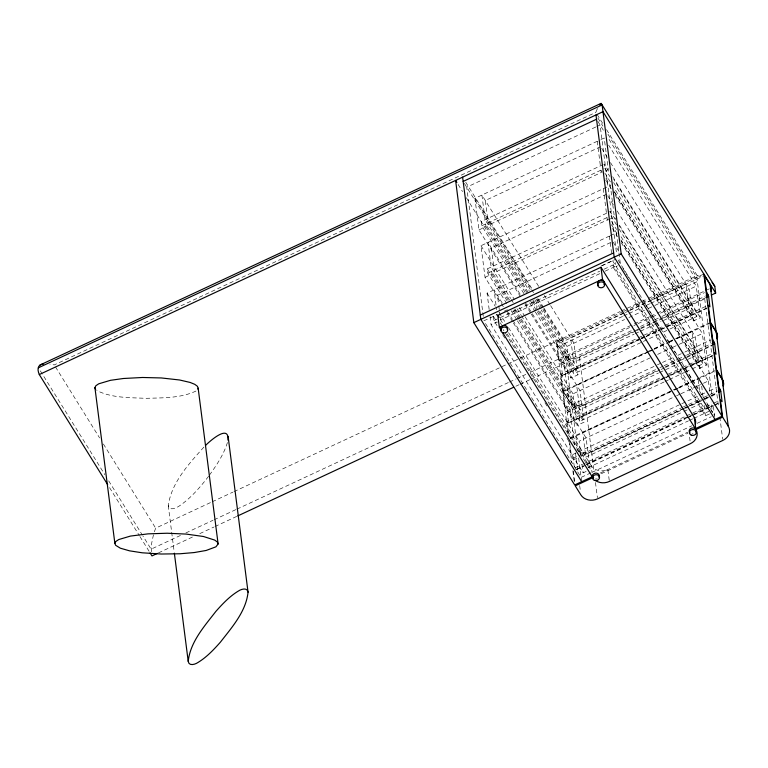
<?xml version="1.0" encoding="UTF-8"?>
<svg xmlns="http://www.w3.org/2000/svg" width="768" height="768" viewBox="0 0 768 768"><rect width="100%" height="100%" fill="white"/><g stroke="black" fill="none" stroke-linecap="round" stroke-linejoin="round"><path stroke-width="0.58" stroke-dasharray="3.84 2.88" d="M153.466 534.73L151.19 545.501L151.546 552.528M227.434 442.531C223.709 454.608 216.547 465.283 209.213 475.45M154.358 531.83L155.664 528.154L211.123 502.282M640.531 339.197L562.522 375.571L561.245 364.982L559.171 360.403L557.107 344.314L624.298 312.989M596.995 109.488L595.824 112.368L54.24 364.925L49.843 364.128M597.11 109.229L597.466 108.461M562.541 375.562L560.909 373.949L637.661 338.15M665.03 378.01L568.57 422.986L567.302 412.31L565.248 407.808L563.184 391.728L648.787 351.802M208.589 476.294C200.362 486.998 191.424 497.453 180.317 505.286C177.254 507.552 169.536 511.766 168.259 505.613C171.504 482.419 189.005 463.699 204.125 446.842M568.541 422.986L566.976 421.354L661.133 377.443M195.984 391.046C180.518 398.352 162.634 397.776 145.891 398.323C129.446 397.546 111.744 398.102 96.73 390.49M595.757 127.008L466.723 187.181L483.542 318.461M596.842 126.509L600.096 124.992L616.608 253.901M520.57 296.88L478.973 229.92L474.922 198.317L600.24 139.882M601.238 139.411L604.234 138.01L608.285 169.622L603.283 171.946M600.614 146.717L485.299 200.496L488.448 225.101L601.613 172.33M603.293 164.534L481.2 221.462L481.757 225.754L524.611 294.739M481.757 225.754L603.84 168.816M478.973 229.92L485.971 226.656L485.626 223.949L528.48 292.934M503.318 306.749L485.04 277.325L480.989 245.722L610.31 185.424L614.362 217.027L615.619 219.053M606.691 194.122L491.376 247.901L494.525 272.506L607.69 219.734M506.736 303.59L487.824 273.158L487.277 268.867L610.33 211.488L615.37 219.6M487.824 273.158L607.642 217.286M485.04 277.325L492.038 274.061L491.693 271.354L510.605 301.786M608.362 219.821L614.362 217.027M489.168 309.523L487.066 293.136L609.379 236.093L610.646 238.118M610.378 235.622L616.378 232.829L620.429 264.432M610.608 242.534L497.443 295.306L498.643 304.685M497.05 325.642L493.901 320.563L493.354 316.282L497.664 314.266M504.144 311.242L507.379 309.734M601.286 265.939L615.322 259.402M483.84 320.822L496.858 314.755M602.035 265.709L613.958 260.15M493.901 320.563L497.77 318.758M500.371 317.549L599.683 271.238M604.003 269.222L615.984 263.635M599.75 273.677L500.602 319.91L499.853 314.054M605.136 271.162L615.917 266.141L615.466 262.627M586.138 471.446L583.142 472.848L491.117 324.739L497.117 321.936M709.459 413.942L705.456 415.805L613.43 267.696L617.434 265.834M212.208 501.782L232.877 492.144M233.962 491.635L506.928 364.339M508.013 363.84L620.026 311.597M621.11 311.098L640.694 301.968M641.779 301.459L647.213 298.925M648.298 298.416L697.238 275.597L702.739 277.248M623.098 311.654L556.464 342.73L568.454 436.358M624.182 311.155L650.208 299.021M651.293 298.512L702.826 274.474M623.376 313.094L570.566 337.718L573.715 362.333L634.07 334.186M629.846 310.08L650.323 300.528M651.398 300.029L685.882 283.949L689.04 308.554L662.093 321.12M625.382 312.48L628.627 310.963M629.712 310.464L704.477 275.597M622.56 316.454L564.01 343.757L542.582 309.264M623.645 315.946L627.984 313.92M629.069 313.421L642.077 307.354M646.416 305.328L649.67 303.811M650.755 303.302L697.382 281.558L607.872 137.51M539.827 311.194L577.651 372.058L577.997 374.765L570.998 378.029L566.947 346.426L624.605 319.546M628.915 317.53L647.232 308.986M648.307 308.486L653.702 305.971M654.778 305.472L696.259 286.128L608.65 145.114M180.432 535.469L151.114 549.149L142.877 535.901M185.866 532.934L213.014 520.272M214.099 519.773L235.824 509.635M236.909 509.136L508.435 382.512M509.52 382.003L516.038 378.97M517.123 378.461L525.811 374.41M530.16 372.384L633.341 324.269M634.426 323.76L649.632 316.666M650.717 316.166L656.141 313.632M657.235 313.123L709.363 288.816M559.171 360.403L632.861 326.035M633.878 325.565L636.95 324.134M637.978 323.654L651.274 317.453M652.301 316.973L656.39 315.062M660.49 313.152L704.496 292.637M560.746 363.638L634.435 329.27M640.57 326.41L652.858 320.678M654.902 319.728L661.037 316.867M662.064 316.387L705.043 296.342M158.496 552.874L193.248 536.669M199.766 533.635L213.888 527.05M214.973 526.541L236.698 516.413M515.818 386.246L519.082 384.73M520.166 384.221L529.939 379.661M531.024 379.152L653.376 322.157M653.75 321.917L705.888 297.61M557.107 344.314L562.742 353.386A12.432 10.397 -7.3 0 0 579.437 357.302L635.587 331.114M636.662 330.605L639.907 329.098M640.982 328.598L662.582 318.518M663.658 318.019L704.698 298.886A12.432 10.397 -7.3 0 0 705.667 298.387M635.146 333.686L639.456 331.67M640.541 331.171L653.472 325.142M654.547 324.634L661.018 321.619M638.688 337.67L641.76 336.24M643.805 335.29L657.11 329.088M658.128 328.608L664.272 325.747M665.29 325.267L706.234 306.173M659.059 334.099L573.782 373.862L573.235 369.571L640.685 338.122M641.232 337.862L696.288 312.192L613.709 179.299M562.253 375.418L640.349 339.014M641.059 338.669L645.466 336.624M646.176 336.288L659.789 329.942M660.816 329.462L706.867 307.987M641.616 338.688L644.87 337.171M645.955 336.662L660.038 330.096M661.123 329.597L706.637 308.371M663.37 332.083L668.765 329.568M669.85 329.059L696.835 316.483L696.288 312.192M615.149 195.197L693.312 320.995L700.31 317.731L696.259 286.128M579.437 357.302L585.418 404.026A12.432 10.397 -7.3 0 1 568.733 400.118L563.098 391.046L649.786 350.621M654.115 348.595L664.954 343.546M669.293 341.53L674.707 338.995M675.792 338.496L710.467 322.32M647.77 351.955L576.643 385.133L579.792 409.738L658.464 373.046M648.845 351.456L653.155 349.45M654.24 348.941L665.011 343.92M669.322 341.904L674.717 339.398M675.792 338.89L691.958 331.354L695.107 355.958L686.486 359.981M649.872 351.302L653.126 349.786M654.211 349.277L668.294 342.71M669.379 342.202L672.624 340.685M676.963 338.669L710.554 323.002M521.318 319.037L583.718 419.462L584.074 422.179L577.066 425.443L573.024 393.83L650.074 357.907M657.619 354.384L671.626 347.856M672.701 347.347L678.096 344.832M679.171 344.333L702.336 333.533L614.093 191.51M565.248 407.808L656.323 365.338M657.35 364.858L661.44 362.947M662.467 362.467L673.728 357.216M677.818 355.315L683.962 352.445M684.979 351.974L710.563 340.042M566.822 411.043L658.925 368.093M659.952 367.613L663.024 366.182M664.042 365.702L677.347 359.501M678.374 359.021L685.536 355.68M686.554 355.2L711.12 343.747M567.341 412.522L659.443 369.562M665.328 366.768L686.054 357.158M686.928 356.688L711.638 345.226M563.184 391.728L568.819 400.79A12.432 10.397 -7.3 0 0 585.504 404.707L660.019 369.955M661.094 369.456L664.339 367.949M665.414 367.44L679.45 360.893M680.534 360.394L710.765 346.291A12.432 10.397 -7.3 0 0 711.744 345.792M659.539 372.547L677.866 364.003M678.941 363.504L685.411 360.48M668.294 374.102L681.6 367.901M682.627 367.421L686.717 365.52M688.762 364.56L712.301 353.587M664.051 382.003L579.85 421.267L579.302 416.986L684.01 368.15M685.085 367.651L702.355 359.597L619.152 225.686M568.368 422.87L664.838 377.827M665.549 377.491L691.142 365.558M692.16 365.078L712.627 355.536M666.115 377.501L669.36 375.984M670.445 375.485L682.368 369.926M683.453 369.418L688.867 366.893M689.952 366.384L712.704 355.776M665.126 381.504L668.362 379.997M669.446 379.488L684.557 372.442M685.632 371.942L691.037 369.427M692.112 368.918L702.902 363.888L702.355 359.597M621.226 242.611L699.389 368.4L706.387 365.136L702.336 333.533M570.259 437.952L672.115 390.451M673.2 389.942L699.206 377.818M700.282 377.309L714.374 370.742M670.013 391.824L582.71 432.538L585.869 457.142L682.858 411.907M674.323 389.818L677.549 388.31M678.634 387.811L698.026 378.758M570.346 438.624L673.286 390.624M674.362 390.115L677.616 388.598M678.701 388.09L715.546 370.915M581.04 456.461L579.091 441.245L675.542 396.259M676.618 395.76L679.853 394.253M680.938 393.754L696.019 386.717M697.094 386.208L701.414 384.202L703.066 397.094M703.411 383.27L708.413 380.938L621.427 240.941M574.282 466.704L573.35 459.638L571.315 455.213L577.459 452.352M578.486 451.872L680.822 404.15M681.84 403.67L700.262 395.078M701.29 394.608L707.434 391.738M709.478 390.787L716.64 387.446M572.89 458.448L580.061 455.107M582.106 454.157L682.397 407.386M683.424 406.906L687.514 404.995M688.541 404.515L699.792 399.274M703.891 397.363L717.197 391.162M576.778 449.818A12.432 10.397 -7.3 0 0 591.494 451.43L683.28 408.634M684.355 408.125L688.675 406.109M689.76 405.61L703.795 399.062M704.88 398.563L710.275 396.038M711.36 395.539L716.755 393.024L710.765 346.291M573.408 459.926L577.507 458.016M582.624 455.626L683.942 408.384M684.96 407.904L688.032 406.474M689.059 405.994L702.355 399.792M704.41 398.842L710.544 395.971M711.571 395.501L716.688 393.11M578.717 451.786A12.432 10.397 -7.3 0 0 591.581 452.112L684.451 408.806M685.526 408.298L703.882 399.744M704.966 399.235L710.362 396.72M711.446 396.211L716.842 393.696L718.493 406.55M683.942 411.408L687.168 409.901M691.478 407.894L701.184 403.363L700.733 399.85M575.098 467.808L582.259 464.467M583.286 463.987L685.622 416.266M686.65 415.786L690.739 413.875M692.794 412.925L705.072 407.194M706.099 406.714L711.216 404.333M713.261 403.373L718.378 400.992M586.349 463.939L690.547 415.344M691.632 414.835L708.432 407.002M575.741 469.622L583.93 465.802M586.685 464.506L688.31 417.12M689.021 416.784L693.427 414.739M694.138 414.394L708.778 407.578M709.488 407.242L712.877 405.667M714.605 404.851L719.011 402.806M576.835 469.382L585.504 465.341M586.579 464.832L685.19 418.848M687.36 417.84L713.366 405.706M714.451 405.206L718.781 403.181M588.086 467.674L688.474 420.854M689.549 420.355L692.784 418.848M693.869 418.339L708.979 411.293M590.89 472.848L581.126 477.398L484.685 322.186M591.974 472.339L691.728 425.827M697.152 423.293L711.245 416.726M600.115 473.098L687.811 432.202M601.248 473.731L687.936 433.306M597.082 114.394L602.755 123.523M606.528 129.6L697.238 275.597M597.869 118.003L602.909 126.115M607.949 134.237L696.826 277.277L712.166 396.979M597.782 121.277L604.09 131.424M601.651 148.378L607.949 158.525M610.474 162.586L689.261 289.392L692.419 313.997L614.256 188.198M612.701 176.717L700.31 317.731M608.669 171.178L604.253 164.083L604.666 167.299M604.81 168.365L609.85 176.486M613.632 182.573L696.835 316.483M604.8 172.982L610.474 182.112M602.198 172.205L600.941 170.17L601.286 172.886M605.981 178.291L610.397 185.386M614.17 191.482L692.966 318.288L693.312 320.995M605.693 179.981L611.366 189.11M607.718 195.782L613.392 204.912M617.174 210.998L695.338 336.797L698.486 361.402L620.333 235.613M619.402 225.139L706.387 365.136M616.55 224.909L610.877 215.779L610.33 211.488M619.075 228.96L702.902 363.888M611.501 221.405L616.55 229.526M611.424 224.678L617.098 233.808M620.88 239.894L699.034 365.693L699.389 368.4M612.403 228.403L617.443 236.525M613.162 242.179L619.469 252.326M618.058 259.987L714.499 415.21M622.954 268.493L636.816 290.803M645.014 303.994L653.203 317.184M656.362 322.253L658.877 326.314M667.075 339.504L675.274 352.685M685.354 368.918L697.334 388.195M707.414 404.429L712.454 412.541L711.11 402.01M612.538 260.698L704.563 408.806L704.112 405.293M538.646 286.358L481.92 195.053L485.069 219.658L529.19 290.669M544.32 295.488L549.994 304.618M550.627 305.626L573.946 343.162L577.104 367.766L541.171 309.946M465.754 182.227L533.203 290.774M538.243 298.886L543.293 307.008M543.917 308.016L563.462 339.466L577.584 449.693M474.922 198.317L533.539 292.666M537.322 298.752L542.995 307.882M543.629 308.89L566.947 346.426M464.342 183.35L530.602 289.987M536.275 299.117L541.949 308.246M534.864 299.798L540.538 308.928M532.896 300.029L537.312 307.133M485.971 226.656L527.568 293.616M532.618 301.728L537.658 309.84M538.282 310.858L577.997 374.765M458.131 184.474L462.538 191.578M466.32 197.664L526.205 294.038M530.621 301.142L536.918 311.28M537.302 311.75L573.235 369.571M529.661 302.851L534.701 310.963M535.334 311.981L573.782 373.862M520.138 294.202L487.997 242.458L491.146 267.062L510.682 298.512M525.178 302.314L580.022 390.566L583.171 415.181L522.029 316.771M524.986 303.974L530.659 313.104M531.283 314.122L570.998 378.029M480.989 245.722L514.397 299.491M519.446 307.603L524.486 315.725M525.12 316.733L573.024 393.83M511.315 299.53L513.206 302.573M516.989 308.659L521.405 315.763M515.021 308.89L520.685 318.019M492.038 274.061L509.693 302.467M514.099 309.571L519.773 318.701M520.406 319.718L584.074 422.179M487.277 268.867L508.08 302.352M513.12 310.464L518.16 318.576M518.794 319.594L579.302 416.986M511.152 310.694L516.826 319.824M517.45 320.842L579.85 421.267M502.262 303.053L494.064 289.872L496.618 309.782M507.302 311.174L512.342 319.286M512.976 320.304L586.09 437.981L589.248 462.586M507.101 312.835L512.774 321.965M513.408 322.982L577.066 425.443M487.066 293.136L495.264 306.317M499.046 312.403L505.344 322.55M508.493 327.619L579.091 441.245M500.333 319.411L502.886 323.606M508.531 332.611L591.149 465.581L591.984 472.099M500.285 322.819L501.552 324.854M507.226 333.984L589.795 466.877L590.141 469.584L503.155 329.587M493.354 316.282L497.136 322.368M502.723 334.771L505.248 338.832M544.954 402.739L547.478 406.8M567.014 438.24L569.539 442.301M55.498 366.95L99.6 437.923M103.373 444L155.664 528.154M40.32 370.838L104.899 474.768M108.691 480.883L142.243 534.883M109.565 487.651L139.315 535.536M139.949 536.563L149.443 551.837M704.698 298.886L710.678 345.61A12.432 10.397 -7.3 0 0 711.658 345.11M719.837 417.062L722.678 439.258M713.376 406.454L714.893 418.31M708.413 380.938L709.91 392.64M705.456 415.805L705.11 413.098L613.085 264.989L613.43 267.696M698.179 379.93L699.533 390.48M689.587 437.136L690.144 441.485M597.235 141.274L600.384 165.888M603.312 188.688L606.461 213.293M607.008 217.584L607.354 220.291M609.379 236.093L611.933 256.013M609.235 480.365L607.843 469.488A12.432 10.397 -7.3 0 1 591.149 465.581M585.504 404.707L591.494 451.43M591.581 452.112L593.971 470.803M595.469 482.486L597.418 497.674M582.096 464.65L583.142 472.848M578.64 457.987L581.53 480.499M562.742 353.386L568.733 400.118M568.819 400.79L574.502 445.181M575.491 452.87L578.035 472.733M579.677 485.578L580.282 490.253M560.909 373.949L563.098 391.046M566.976 421.354L568.877 436.176M569.846 443.722L571.315 455.213M573.341 471.043L574.81 482.438M569.059 441.101L571.795 462.432M572.861 470.726L574.224 481.402M498.797 305.856L499.699 312.883M490.061 316.541L491.117 324.739M168.259 505.613L174.202 551.981M597.187 478.752A3.523 2.947 -7.3 0 1 595.219 479.011M693.11 433.814A3.523 2.947 -7.3 0 1 692.112 433.824"/><path stroke-width="1.15" d="M227.962 440.141C229.43 423.59 209.578 441.331 205.613 445.392M94.915 387.6L95.894 385.709L98.774 383.789L110.486 380.314L123.398 378.499L142.541 377.482L161.357 377.952L179.578 379.987L190.099 382.435L194.765 384.326L197.414 386.285L198.154 388.186L218.112 543.955L215.942 546.816L206.16 550.464L194.198 552.557L180.067 553.766L161.203 554.026L142.205 552.797L129.533 550.829L120.336 548.189L115.613 545.27L114.864 543.37L94.915 387.6L95.654 389.51M114.864 543.37L115.843 541.478L118.733 539.549L130.445 536.083L148.09 533.856L167.136 533.232L186.096 534.077L203.443 536.496L214.723 540.096L217.363 542.054L218.112 543.955M197.885 389.126L198.154 388.186M599.482 104.842L601.21 103.392L602.093 104.784L621.197 253.91L722.045 416.227L696.614 428.093M43.642 364.003C37.728 364.186 36.902 369.187 39.293 374.554L107.664 484.598M600.989 103.421L40.128 364.973M38.419 367.786L602.112 104.918L714.797 286.282L715.661 293.05L711.322 295.075M39.293 374.554L602.976 111.696L715.661 293.05M463.152 181.44L596.525 119.242M480.278 315.082L613.642 252.893M592.522 476.63L574.685 484.954L473.827 322.637L621.197 253.91M501.235 330.365L499.344 327.312L497.808 315.35L600.97 267.245L694.31 417.475A12.432 10.397 -7.3 0 1 695.386 424.339M499.344 327.312L602.496 279.206L600.97 267.245M706.07 295.862L708.115 294.912L708.624 296.323L709.92 306.816L708.278 305.222L710.467 322.32L716.102 331.392A12.432 10.397 -7.3 0 1 717.178 338.256M157.411 553.382L151.978 555.917L150.077 552.864M237.782 515.904L513.648 387.254M706.589 297.341L708.634 296.39M712.147 343.277L714.192 342.317L714.701 343.728L715.978 354.25L714.346 352.627L716.544 369.734L722.17 378.797A12.432 10.397 -7.3 0 1 723.254 385.67M712.666 344.746L714.71 343.795M718.214 390.682L720.259 389.722L720.768 391.142L722.064 401.635L720.422 400.032L722.611 417.139L728.246 426.202A12.432 10.397 -7.3 0 1 722.832 440.429L597.562 498.845A12.432 10.397 -7.3 0 1 580.877 494.928L575.242 485.856L593.664 477.274M718.733 392.16L720.778 391.2M696.605 429.264L722.611 417.139M712.138 282.374L714.797 286.282M711.197 291.533A12.432 10.397 -7.3 0 0 710.112 284.659L704.477 275.597L706.541 291.677L708.115 294.912M717.264 338.938A12.432 10.397 -7.3 0 0 716.189 332.064L710.554 323.002L712.618 339.082L714.192 342.317M723.341 386.342A12.432 10.397 -7.3 0 0 722.256 379.478L716.63 370.406L718.685 386.496L720.259 389.722M715.046 419.491L614.198 257.174L595.978 114.96M602.496 279.206L695.846 429.437A12.432 10.397 -7.3 0 1 690.422 443.654L609.37 481.459A12.432 10.397 -7.3 0 1 595.536 480.518M456.864 182.448L455.606 180.413L473.827 322.637M497.808 315.35L499.066 317.386M502.493 332.39L592.685 477.542A12.432 10.397 -7.3 0 0 593.232 478.339M581.683 481.69L480.826 319.373L462.605 177.149M248.054 592.195C247.411 587.155 241.133 589.114 238.358 591.062C229.642 596.323 222.586 603.85 215.875 611.395C204.374 626.256 190.243 642.019 188.218 661.373C188.861 666.413 195.149 664.454 197.914 662.515C206.63 657.245 213.686 649.728 220.397 642.173C231.898 627.322 246.029 611.558 248.054 592.195L228.106 436.426M710.112 284.659L716.102 331.392M716.189 332.064L722.17 378.797M722.256 379.478L728.246 426.202M703.834 274.013L722.045 416.227M694.31 417.475L695.846 429.437M592.406 475.363L592.685 477.542M174.355 553.171L188.218 661.373M689.99 432.874A3.523 2.947 -7.3 0 1 690.125 428.995A3.523 2.947 -7.3 0 1 694.694 428.381A3.523 2.947 -7.3 0 1 695.866 432.077M593.261 478.205A3.523 2.947 -7.3 0 1 593.117 474.298A3.523 2.947 -7.3 0 1 597.725 473.53A3.523 2.947 -7.3 0 1 598.973 477.264M598.589 285.504A3.523 2.947 -7.3 0 1 598.214 281.51A3.523 2.947 -7.3 0 1 602.947 280.723A3.523 2.947 -7.3 0 1 604.003 284.611M501.062 330.067A3.523 2.947 -7.3 0 1 503.914 325.478A3.523 2.947 -7.3 0 1 507.226 329.606M599.539 287.501A3.523 2.947 -7.3 0 0 604.675 284.554A3.523 2.947 -7.3 0 0 599.28 282.403A3.523 2.947 -7.3 0 0 599.539 287.501M502.646 332.688A3.523 2.947 -7.3 0 0 507.782 329.741A3.523 2.947 -7.3 0 0 502.387 327.59A3.523 2.947 -7.3 0 0 502.646 332.688M594.394 480.346A3.523 2.947 -7.3 0 0 599.53 477.398A3.523 2.947 -7.3 0 0 594.134 475.238A3.523 2.947 -7.3 0 0 594.394 480.346M691.286 435.158A3.523 2.947 -7.3 0 0 696.422 432.211A3.523 2.947 -7.3 0 0 691.027 430.061A3.523 2.947 -7.3 0 0 691.286 435.158"/></g></svg>
